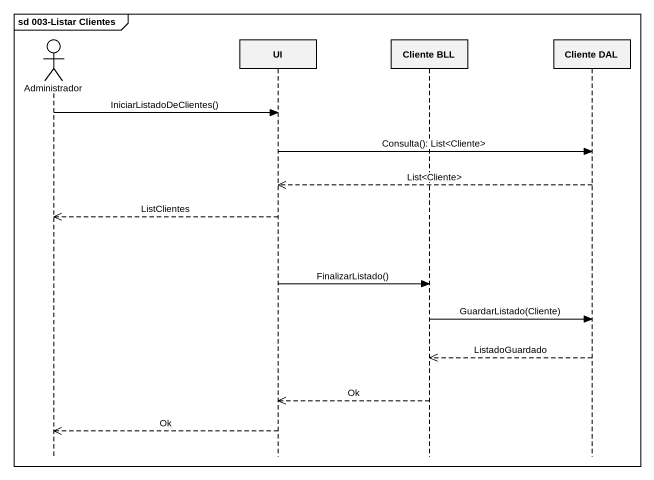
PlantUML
@startuml
mainframe sd 003-Listar Clientes
hide footbox
actor Administrador
participant UI
participant "Cliente BLL" as Cliente_BLL
participant "Cliente DAL" as Cliente_DAL

Administrador -> UI : IniciarListadoDeClientes()
UI -> Cliente_DAL : Consulta(): List<Cliente>
Cliente_DAL -->> UI : List<Cliente>
UI -->> Administrador : ListClientes
UI -> Cliente_BLL : FinalizarListado()
Cliente_BLL -> Cliente_DAL : GuardarListado(Cliente)
Cliente_DAL -->> Cliente_BLL : ListadoGuardado
Cliente_BLL -->> UI : Ok
UI -->> Administrador : Ok
@enduml
